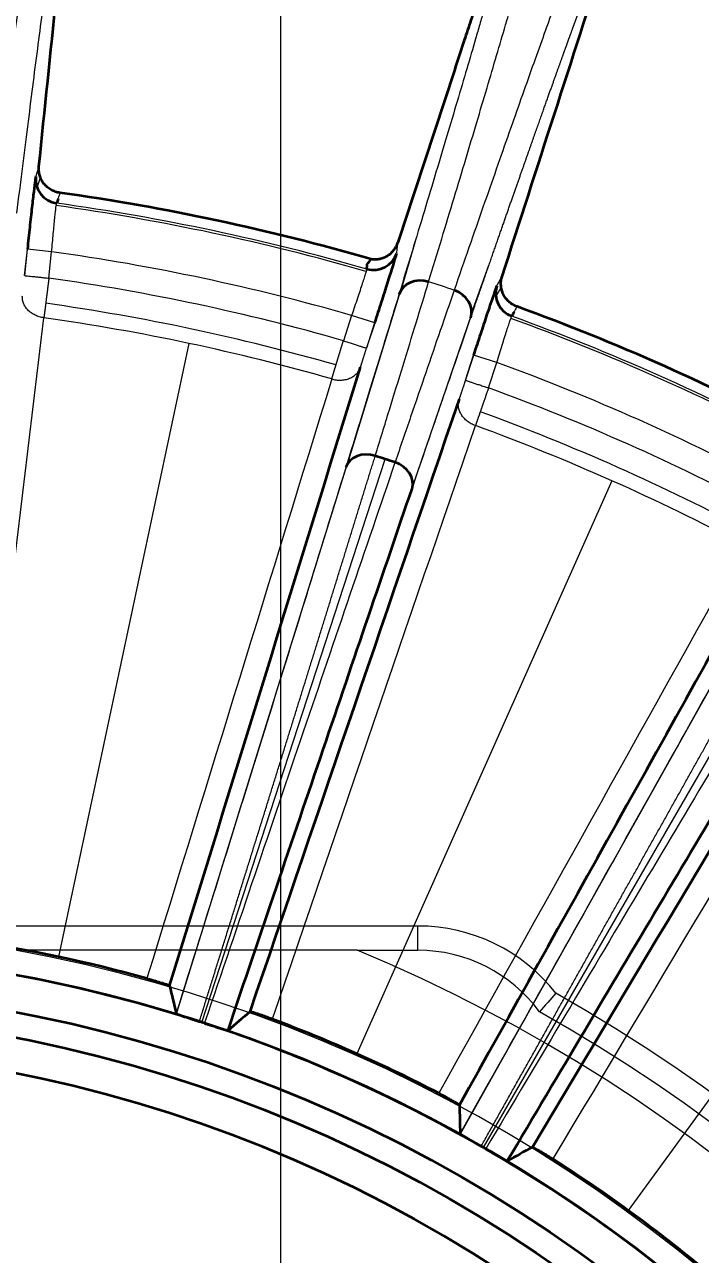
# Model space of a CAD drawing. Header units: millimetres. Extents: x 261 to 3841, y 268 to 4746.
# Drawn here: x 420.33 to 434.24, y 500.27 to 525.6 of the extents above; entities that cross this region are included whole.
import ezdxf
from ezdxf.lldxf.tags import DXFTag

# ---------------------------------------------------------------- set-up
doc = ezdxf.new("R2010")
doc.units = ezdxf.units.MM
doc.layers.add('20', color=7, linetype='Continuous', true_color=0xffffff)
doc.layers.add('21', color=7, linetype='Continuous', true_color=0xffffff)
doc.layers.add('dim', color=82, linetype='Continuous', lineweight=5)
doc.styles.add('TXT', font='txt.shx', dxfattribs={"bigfont": 'gbcbig.shx'})
tags = doc.linetypes.add('DASHED', pattern=[25.72, 12.86, -12.86]).pattern_tags.tags
tags[6:7] = [DXFTag(74, 4), DXFTag(75, 0), DXFTag(340, '0'), DXFTag(46, 0.0), DXFTag(50, 0.0), DXFTag(44, 0.0), DXFTag(45, 0.0)]
tags[4:5] = [DXFTag(74, 4), DXFTag(75, 0), DXFTag(340, '0'), DXFTag(46, 0.0), DXFTag(50, 0.0), DXFTag(44, 0.0), DXFTag(45, 0.0)]
doc.dimstyles.new('2-2', dxfattribs={"dimscale": 2, "dimtxt": 2.5, "dimasz": 2, "dimexe": 0.5, "dimexo": 0.5, "dimgap": 0.66, "dimtad": 0, "dimzin": 9, "dimdsep": 46, "dimtxsty": 'TXT', "dimblk": 'CLOSEDBLANK', "dimcen": 0.1, "dimclrd": 256, "dimclre": 256, "dimclrt": 7, "dimazin": 2, "dimtfac": 1, "dimtofl": 0, "dimtmove": 0, "dimatfit": 0, "dimldrblk": 'CLOSEDBLANK', "dimfxl": 0, "dimlwd": 0, "dimlwe": 0, "dimarcsym": 0})

# ---------------------------------------------------------------- blocks, each defined once
blk = doc.blocks.new('*D27')
at = {"layer": 'DEFPOINTS', "color": 0, "lineweight": 18, "transparency": 16777216}
for p in [(484.774, 576.191), (570.876, 576.191), (414.609, 446.191)]:
    blk.add_point(p, dxfattribs=at)
at = {"layer": 'dim', "lineweight": 0, "transparency": 16777216}
blk.add_line((485.774, 576.191), (570.876, 576.191), dxfattribs=at)
at = {"layer": 'dim', "color": 7, "lineweight": 18, "transparency": 16777216, "insert": (577.292, 576.191), "char_height": 5, "attachment_point": 5, "style": 'TXT'}
blk.add_mtext('130', dxfattribs=at)
blk = doc.blocks.new('_ClosedBlank')
at = {"color": 0, "linetype": 'ByBlock', "lineweight": -2}
for p, q in [((-1, 0.1667), (0, 0)), ((-1, 0.1667), (-1, -0.1667)), ((0, 0), (-1, -0.1667))]:
    blk.add_line(p, q, dxfattribs=at)
blk = doc.blocks.new('*D28')
at = {"layer": 'DEFPOINTS', "color": 0, "lineweight": 18, "transparency": 16777216}
for p in [(551.216, 621.191), (570.876, 621.191), (414.609, 446.191)]:
    blk.add_point(p, dxfattribs=at)
at = {"layer": 'dim', "lineweight": 0, "transparency": 16777216}
blk.add_line((552.215, 621.191), (570.876, 621.191), dxfattribs=at)
at = {"layer": 'dim', "color": 7, "lineweight": 18, "transparency": 16777216, "insert": (577.708, 621.191), "char_height": 5, "attachment_point": 5, "style": 'TXT'}
blk.add_mtext('175', dxfattribs=at)
blk = doc.blocks.new('*D33')
at = {"layer": 'DEFPOINTS', "color": 0, "lineweight": 18, "transparency": 16777216}
for p in [(564.609, 628.483), (564.609, 608.262), (414.609, 446.191)]:
    blk.add_point(p, dxfattribs=at)
at = {"layer": 'dim', "lineweight": 0, "transparency": 16777216}
blk.add_line((564.609, 609.262), (564.609, 628.483), dxfattribs=at)
at = {"layer": 'dim', "color": 7, "lineweight": 18, "transparency": 16777216, "insert": (564.609, 634.9), "char_height": 5, "attachment_point": 5, "rotation": 90, "style": 'TXT'}
blk.add_mtext('150', dxfattribs=at)
blk = doc.blocks.new('*D36')
at = {"layer": 'DEFPOINTS', "color": 0, "lineweight": 18, "transparency": 16777216}
for p in [(425.609, 628.483), (425.609, 495.191), (414.609, 446.191)]:
    blk.add_point(p, dxfattribs=at)
at = {"layer": 'dim', "lineweight": 0, "transparency": 16777216}
blk.add_line((425.609, 496.19), (425.609, 628.483), dxfattribs=at)
at = {"layer": 'dim', "color": 7, "lineweight": 18, "transparency": 16777216, "insert": (425.609, 631.983), "char_height": 5, "attachment_point": 5, "rotation": 90, "style": 'TXT'}
blk.add_mtext('11', dxfattribs=at)
blk = doc.blocks.new('*D37')
at = {"layer": 'DEFPOINTS', "color": 0, "lineweight": 18, "transparency": 16777216}
for p in [(435.109, 628.483), (435.109, 483.191), (414.609, 446.191)]:
    blk.add_point(p, dxfattribs=at)
at = {"layer": 'dim', "lineweight": 0, "transparency": 16777216}
blk.add_line((435.109, 484.19), (435.109, 628.483), dxfattribs=at)
at = {"layer": 'dim', "color": 7, "lineweight": 18, "transparency": 16777216, "insert": (435.109, 636.566), "char_height": 5, "attachment_point": 5, "rotation": 90, "style": 'TXT'}
blk.add_mtext('20.5', dxfattribs=at)
blk = doc.blocks.new('*D38')
at = {"layer": 'DEFPOINTS', "color": 0, "lineweight": 18, "transparency": 16777216}
for p in [(514.609, 628.483), (514.609, 533.529), (414.609, 446.191)]:
    blk.add_point(p, dxfattribs=at)
at = {"layer": 'dim', "lineweight": 0, "transparency": 16777216}
blk.add_line((514.609, 534.528), (514.609, 628.483), dxfattribs=at)
at = {"layer": 'dim', "color": 7, "lineweight": 18, "transparency": 16777216, "insert": (514.609, 634.483), "char_height": 5, "attachment_point": 5, "rotation": 90, "style": 'TXT'}
blk.add_mtext('100', dxfattribs=at)

msp = doc.modelspace()

# ---------------------------------------------------------------- linework, layer by layer
at = {"layer": '20', "color": 7, "linetype": 'Continuous', "lineweight": 13}
for p, q in [((420.627, 522.676), (420.564, 522.475)), ((420.592, 522.241), (420.658, 522.453)), ((427.994, 520.895), (428.018, 521.105)), ((428.372, 521.134), (428.078, 520.122)), ((420.333, 520.434), (420.39, 520.969)), ((420.338, 520.429), (420.395, 520.973)), ((420.89, 520.921), (420.39, 520.974)), ((420.833, 520.377), (420.89, 520.921)), ((429.534, 519.649), (429.891, 520.641)), ((430.16, 520.409), (430.057, 520.225)), ((426.977, 516.546), (428.071, 520.11)), ((430.035, 519.991), (430.145, 520.185)), ((427.064, 519.609), (426.895, 519.088)), ((427.542, 519.454), (427.064, 519.609)), ((429.532, 519.635), (428.322, 516.109)), ((427.537, 519.455), (427.368, 518.934)), ((427.54, 519.449), (427.374, 518.938)), ((423.715, 519.033), (421.029, 506.397)), ((429.41, 518.271), (429.58, 518.792)), ((430.053, 518.638), (429.575, 518.793)), ((429.407, 518.277), (429.573, 518.788)), ((429.883, 518.117), (430.053, 518.638)), ((423.46, 505.224), (426.975, 516.541)), ((423.984, 505.047), (427.755, 516.65)), ((432.423, 516.203), (427.169, 504.402)), ((429.303, 502.749), (435.094, 513.089)), ((429.779, 502.467), (435.879, 513.032)), ((440.353, 511.625), (432.76, 501.174))]:
    msp.add_line(p, q, dxfattribs=at)
at = {"layer": '20', "color": 7, "linetype": 'DASHED', "lineweight": 13}
for p, q in [((428.431, 507.032), (400.786, 507.032)), ((428.431, 506.532), (428.431, 507.027)), ((427.177, 506.532), (428.431, 506.532))]:
    msp.add_line(p, q, dxfattribs=at)
for radius in [60.992, 60.991]:
    msp.add_circle((414.609, 476.191), radius, dxfattribs=at)
at = {"layer": '20', "color": 7, "linetype": 'Continuous', "lineweight": 13}
for radius in [60.489, 59.774, 59.271]:
    msp.add_circle((414.609, 476.191), radius, dxfattribs=at)
at = {"layer": '20', "color": 7, "linetype": 'Continuous', "lineweight": 35}
msp.add_circle((414.609, 476.191), 59.271, dxfattribs=at)
for radius, start, end in [(46.395, 73.9073, 82.0075), (46.395, 61.9073, 70.0075), (42.541, 71.7107, 72.2895), (30.881, 74.5203, 81.4797), (30.341, 72.1066, 83.8968), (30.881, 62.5203, 69.4797), (30.341, 71.8968, 72.1066), (30.341, 60.1066, 71.8968), (30.341, 59.8968, 60.1066), (30.341, 48.1066, 59.8968), (30.881, 50.5203, 57.4797)]:
    msp.add_arc((414.609, 476.191), radius, start, end, dxfattribs=at)
at = {"layer": '20', "color": 7, "linetype": 'Continuous', "lineweight": 13}
for radius, start, end in [(46.123, 73.9455, 82.0545), (46.173, 73.9475, 82.0525), (45.17, 73.9934, 82.0066), (44.622, 74.0179, 81.9821), (46.291, 71.6576, 72.3424), (44.1, 74.0286, 81.9714), (43.799, 74.0338, 81.9662), (46.173, 61.9475, 70.0525), (46.123, 61.9455, 70.0545), (45.17, 61.9934, 70.0066), (44.622, 62.0179, 69.9821), (44.1, 62.0286, 69.9714), (43.799, 62.0338, 69.9662)]:
    msp.add_arc((414.609, 476.191), radius, start, end, dxfattribs=at)
at = {"layer": '20', "color": 7, "linetype": 'DASHED', "lineweight": 13}
for centre, radius, start, end in [((428.431, 503.432), 3.6, 37.9765, 90), ((414.609, 476.191), 30.841, 100.331, 79.669), ((428.431, 503.432), 3.1, 36.1945, 90), ((414.609, 476.191), 33.841, 119.4912, 60.5088), ((414.609, 476.191), 33.341, 119.3139, 60.6861)]:
    msp.add_arc(centre, radius, start, end, dxfattribs=at)
at = {"layer": '20', "color": 7, "linetype": 'Continuous', "lineweight": 35}
for centre, major_axis, ratio, start_param, end_param in [((421.062, 522.417), (0.48, -0.15), 0.998592, 3.340335, 4.876604), ((427.515, 521.046), (-0.499, 0.058), 0.998592, 1.406579, 2.94291), ((428.517, 519.884), (0.481, -0.146), 0.869513, 1.56011, 3.120388), ((429.039, 519.715), (-0.475, 0.164), 0.869513, 3.162797, 4.723083), ((430.532, 520.065), (0.438, -0.246), 0.998592, 3.340329, 4.876604), ((427.425, 516.325), (0.48, -0.148), 0.816944, 1.562804, 3.12365), ((427.83, 516.193), (-0.476, 0.162), 0.816944, 3.159758, 4.720564)]:
    msp.add_ellipse(centre, major_axis=major_axis, ratio=ratio, start_param=start_param, end_param=end_param, dxfattribs=at)
at = {"layer": '20', "color": 7, "linetype": 'Continuous', "lineweight": 13}
for points, knots in [([(421.032, 531.748), (421.019, 531.683), (421.005, 531.611), (420.974, 531.448), (420.958, 531.358), (420.932, 531.203), (420.922, 531.148), (420.904, 531.032), (420.894, 530.971), (420.873, 530.84), (420.863, 530.772), (420.841, 530.626), (420.83, 530.55), (420.806, 530.39), (420.794, 530.307), (420.77, 530.135), (420.757, 530.046), (420.719, 529.773), (420.692, 529.585), (420.653, 529.302), (420.64, 529.208), (420.62, 529.068), (420.614, 529.021), (420.601, 528.928), (420.594, 528.882), (420.575, 528.744), (420.562, 528.652), (420.543, 528.513), (420.536, 528.466), (420.523, 528.372), (420.517, 528.324), (420.483, 528.084), (420.456, 527.884), (420.399, 527.468), (420.37, 527.253), (420.311, 526.806), (420.28, 526.575), (420.217, 526.098), (420.185, 525.852), (420.12, 525.346), (420.086, 525.086), (420.018, 524.55), (419.982, 524.274), (419.875, 523.425), (419.8, 522.827), (419.722, 522.198)], [0, 0, 0, 0, 0.0625, 0.0625, 0.125, 0.125, 0.15625, 0.15625, 0.1875, 0.1875, 0.21875, 0.21875, 0.25, 0.25, 0.28125, 0.28125, 0.3125, 0.3125, 0.375, 0.375, 0.40625, 0.40625, 0.421875, 0.421875, 0.4375, 0.4375, 0.46875, 0.46875, 0.484375, 0.484375, 0.5, 0.5, 0.5625, 0.5625, 0.625, 0.625, 0.6875, 0.6875, 0.75, 0.75, 0.8125, 0.8125, 0.875, 0.875, 1, 1, 1, 1]), ([(420.174, 521.717), (420.252, 522.341), (420.326, 522.934), (420.433, 523.779), (420.468, 524.054), (420.536, 524.587), (420.569, 524.846), (420.635, 525.35), (420.667, 525.595), (420.729, 526.07), (420.759, 526.3), (420.848, 526.967), (420.905, 527.381), (420.971, 527.858), (420.984, 527.952), (421.01, 528.138), (421.023, 528.23), (421.042, 528.368), (421.049, 528.415), (421.062, 528.508), (421.068, 528.555), (421.088, 528.696), (421.101, 528.791), (421.14, 529.075), (421.167, 529.263), (421.205, 529.534), (421.217, 529.622), (421.242, 529.792), (421.254, 529.874), (421.277, 530.031), (421.288, 530.106), (421.309, 530.249), (421.32, 530.317), (421.35, 530.509), (421.368, 530.622), (421.403, 530.824), (421.419, 530.913), (421.449, 531.073), (421.463, 531.144), (421.476, 531.208)], [0, 0, 0, 0, 0.124699, 0.124699, 0.187221, 0.187221, 0.249742, 0.249742, 0.312264, 0.312264, 0.374785, 0.374785, 0.499828, 0.499828, 0.531089, 0.531089, 0.56235, 0.56235, 0.57798, 0.57798, 0.59361, 0.59361, 0.624871, 0.624871, 0.687393, 0.687393, 0.718653, 0.718653, 0.749914, 0.749914, 0.781175, 0.781175, 0.812436, 0.812436, 0.874957, 0.874957, 0.937479, 0.937479, 1, 1, 1, 1]), ([(428.65, 520.301), (428.835, 520.907), (429.009, 521.483), (429.257, 522.303), (429.337, 522.569), (429.492, 523.086), (429.567, 523.338), (429.713, 523.827), (429.784, 524.064), (429.921, 524.526), (429.987, 524.749), (430.114, 525.182), (430.175, 525.39), (430.263, 525.692), (430.292, 525.791), (430.348, 525.985), (430.376, 526.08), (430.416, 526.22), (430.43, 526.266), (430.456, 526.358), (430.469, 526.403), (430.508, 526.538), (430.533, 526.627), (430.585, 526.806), (430.611, 526.896), (430.663, 527.077), (430.689, 527.169), (430.742, 527.352), (430.768, 527.443), (430.82, 527.624), (430.846, 527.714), (430.897, 527.89), (430.921, 527.977), (430.969, 528.144), (430.992, 528.225), (431.035, 528.381), (431.056, 528.455), (431.095, 528.597), (431.114, 528.664), (431.148, 528.791), (431.164, 528.851), (431.194, 528.965), (431.208, 529.019), (431.247, 529.171), (431.269, 529.26), (431.307, 529.421), (431.323, 529.492), (431.337, 529.557)], [0, 0, 0, 0, 0.125, 0.125, 0.1875, 0.1875, 0.25, 0.25, 0.3125, 0.3125, 0.375, 0.375, 0.4375, 0.4375, 0.46875, 0.46875, 0.5, 0.5, 0.515625, 0.515625, 0.53125, 0.53125, 0.5625, 0.5625, 0.59375, 0.59375, 0.625, 0.625, 0.65625, 0.65625, 0.6875, 0.6875, 0.71875, 0.71875, 0.75, 0.75, 0.78125, 0.78125, 0.8125, 0.8125, 0.84375, 0.84375, 0.875, 0.875, 0.9375, 0.9375, 1, 1, 1, 1]), ([(430.712, 529.246), (430.699, 529.182), (430.683, 529.111), (430.645, 528.953), (430.623, 528.865), (430.573, 528.666), (430.544, 528.555), (430.493, 528.367), (430.475, 528.301), (430.437, 528.162), (430.416, 528.089), (430.373, 527.936), (430.351, 527.856), (430.304, 527.691), (430.279, 527.605), (430.229, 527.43), (430.203, 527.341), (430.151, 527.16), (430.125, 527.068), (430.072, 526.885), (430.046, 526.793), (429.993, 526.61), (429.967, 526.52), (429.915, 526.34), (429.89, 526.251), (429.838, 526.07), (429.812, 525.98), (429.758, 525.794), (429.731, 525.7), (429.675, 525.507), (429.646, 525.408), (429.558, 525.108), (429.498, 524.9), (429.371, 524.47), (429.305, 524.247), (429.169, 523.788), (429.099, 523.551), (428.953, 523.064), (428.878, 522.814), (428.724, 522.299), (428.644, 522.034), (428.398, 521.219), (428.224, 520.646), (428.041, 520.045)], [0, 0, 0, 0, 0.062521, 0.062521, 0.125043, 0.125043, 0.187564, 0.187564, 0.218825, 0.218825, 0.250086, 0.250086, 0.281347, 0.281347, 0.312607, 0.312607, 0.343868, 0.343868, 0.375129, 0.375129, 0.40639, 0.40639, 0.43765, 0.43765, 0.468911, 0.468911, 0.500172, 0.500172, 0.531433, 0.531433, 0.562693, 0.562693, 0.625215, 0.625215, 0.687736, 0.687736, 0.750258, 0.750258, 0.812779, 0.812779, 0.875301, 0.875301, 1, 1, 1, 1]), ([(432.442, 529.198), (432.416, 529.138), (432.387, 529.07), (432.323, 528.917), (432.288, 528.832), (432.231, 528.686), (432.21, 528.635), (432.168, 528.525), (432.145, 528.467), (432.098, 528.344), (432.074, 528.279), (432.022, 528.141), (431.995, 528.069), (431.939, 527.917), (431.91, 527.838), (431.85, 527.675), (431.819, 527.591), (431.757, 527.418), (431.725, 527.331), (431.66, 527.153), (431.628, 527.064), (431.563, 526.885), (431.531, 526.795), (431.482, 526.662), (431.466, 526.618), (431.434, 526.53), (431.419, 526.486), (431.371, 526.355), (431.339, 526.268), (431.275, 526.092), (431.243, 526.002), (431.177, 525.82), (431.143, 525.727), (431.075, 525.537), (431.04, 525.44), (430.934, 525.144), (430.86, 524.939), (430.709, 524.514), (430.631, 524.295), (430.471, 523.841), (430.388, 523.607), (430.219, 523.126), (430.132, 522.878), (429.954, 522.369), (429.862, 522.106), (429.58, 521.298), (429.383, 520.729), (429.176, 520.13)], [0, 0, 0, 0, 0.0625, 0.0625, 0.125, 0.125, 0.15625, 0.15625, 0.1875, 0.1875, 0.21875, 0.21875, 0.25, 0.25, 0.28125, 0.28125, 0.3125, 0.3125, 0.34375, 0.34375, 0.375, 0.375, 0.40625, 0.40625, 0.421875, 0.421875, 0.4375, 0.4375, 0.46875, 0.46875, 0.5, 0.5, 0.53125, 0.53125, 0.5625, 0.5625, 0.625, 0.625, 0.6875, 0.6875, 0.75, 0.75, 0.8125, 0.8125, 0.875, 0.875, 1, 1, 1, 1]), ([(429.518, 519.565), (429.531, 519.603), (429.558, 519.681), (429.598, 519.797), (429.638, 519.912), (429.678, 520.026), (429.717, 520.139), (429.755, 520.249), (429.793, 520.358), (429.83, 520.465), (429.867, 520.571), (429.903, 520.675), (429.938, 520.777), (429.973, 520.878), (430.008, 520.977), (430.042, 521.075), (430.075, 521.171), (430.108, 521.265), (430.14, 521.358), (430.172, 521.449), (430.204, 521.539), (430.234, 521.628), (430.265, 521.715), (430.295, 521.801), (430.324, 521.885), (430.353, 521.968), (430.382, 522.049), (430.41, 522.13), (430.437, 522.208), (430.465, 522.286), (430.491, 522.362), (430.518, 522.437), (430.544, 522.511), (430.569, 522.583), (430.594, 522.654), (430.619, 522.724), (430.643, 522.793), (430.667, 522.861), (430.69, 522.927), (430.713, 522.993), (430.736, 523.057), (430.758, 523.12), (430.78, 523.182), (430.801, 523.242), (430.822, 523.302), (430.843, 523.361), (430.863, 523.418), (430.883, 523.475), (430.903, 523.53), (430.922, 523.584), (430.941, 523.638), (430.96, 523.69), (430.978, 523.741), (430.996, 523.791), (431.013, 523.841), (431.03, 523.889), (431.047, 523.936), (431.063, 523.983), (431.08, 524.028), (431.095, 524.073), (431.111, 524.116), (431.126, 524.159), (431.141, 524.2), (431.155, 524.241), (431.17, 524.281), (431.184, 524.32), (431.197, 524.358), (431.211, 524.396), (431.224, 524.432), (431.236, 524.468), (431.249, 524.502), (431.261, 524.536), (431.273, 524.569), (431.284, 524.602), (431.295, 524.633), (431.306, 524.664), (431.317, 524.694), (431.328, 524.723), (431.338, 524.751), (431.348, 524.779), (431.357, 524.806), (431.367, 524.832), (431.376, 524.857), (431.385, 524.881), (431.393, 524.905), (431.401, 524.928), (431.41, 524.951), (431.417, 524.973), (431.425, 524.994), (431.432, 525.014), (431.439, 525.033), (431.446, 525.052), (431.453, 525.07), (431.459, 525.088), (431.465, 525.105), (431.471, 525.121), (431.476, 525.136), (431.482, 525.151), (431.487, 525.165), (431.492, 525.179), (431.496, 525.192), (431.501, 525.204), (431.505, 525.216), (431.509, 525.227), (431.513, 525.237), (431.516, 525.246), (431.519, 525.255), (431.522, 525.264), (431.525, 525.272), (431.528, 525.279), (431.53, 525.285), (431.532, 525.291), (431.534, 525.296), (431.536, 525.301), (431.537, 525.305), (431.539, 525.308), (431.54, 525.311), (431.54, 525.313), (431.541, 525.315), (431.541, 525.316), (431.543, 525.322), (431.548, 525.333), (431.554, 525.35), (431.56, 525.367), (431.566, 525.385), (431.572, 525.402), (431.578, 525.419), (431.585, 525.436), (431.591, 525.452), (431.597, 525.469), (431.603, 525.486), (431.609, 525.503), (431.615, 525.52), (431.621, 525.537), (431.628, 525.554), (431.634, 525.571), (431.64, 525.588), (431.646, 525.604), (431.659, 525.641), (431.679, 525.697), (431.707, 525.772), (431.734, 525.847), (431.782, 525.978), (431.85, 526.166), (431.939, 526.413), (432.028, 526.658), (432.115, 526.898), (432.18, 527.076), (432.225, 527.199), (432.253, 527.275), (432.284, 527.358), (432.317, 527.447), (432.352, 527.541), (432.402, 527.674), (432.468, 527.848), (432.532, 528.013), (432.582, 528.14), (432.616, 528.224), (432.643, 528.291), (432.661, 528.335), (432.673, 528.364), (432.681, 528.382), (432.689, 528.4), (432.696, 528.418), (432.703, 528.435), (432.711, 528.453), (432.718, 528.469), (432.725, 528.486), (432.732, 528.502), (432.739, 528.518), (432.746, 528.533), (432.752, 528.549), (432.759, 528.564), (432.763, 528.574), (432.765, 528.579)], [0, 0, 0, 0, 0.008025, 0.016324, 0.024552, 0.03271, 0.040797, 0.048814, 0.05676, 0.064635, 0.07244, 0.080174, 0.087837, 0.09543, 0.102952, 0.110404, 0.117785, 0.125096, 0.132335, 0.139505, 0.146603, 0.153631, 0.160589, 0.167475, 0.174292, 0.181038, 0.187713, 0.194318, 0.200852, 0.207315, 0.213709, 0.220031, 0.226284, 0.232465, 0.238576, 0.244617, 0.250587, 0.256486, 0.262314, 0.268072, 0.273759, 0.279376, 0.284921, 0.290396, 0.295801, 0.301134, 0.306397, 0.31159, 0.316711, 0.321762, 0.326743, 0.331652, 0.336492, 0.34126, 0.345958, 0.350585, 0.355141, 0.359627, 0.364042, 0.368386, 0.37266, 0.376863, 0.380996, 0.385058, 0.389049, 0.39297, 0.396819, 0.400599, 0.404307, 0.407945, 0.411513, 0.415009, 0.418436, 0.421791, 0.425076, 0.42829, 0.431434, 0.434506, 0.437509, 0.44044, 0.443301, 0.446092, 0.448811, 0.45146, 0.454039, 0.456547, 0.458984, 0.46135, 0.463646, 0.465871, 0.468026, 0.47011, 0.472123, 0.474066, 0.475938, 0.477739, 0.47947, 0.48113, 0.48272, 0.484239, 0.485687, 0.487065, 0.488372, 0.489608, 0.490774, 0.491869, 0.492893, 0.493847, 0.49473, 0.495542, 0.496284, 0.496955, 0.497556, 0.498086, 0.498545, 0.498934, 0.499252, 0.499499, 0.499676, 0.499782, 0.499817, 0.501802, 0.503786, 0.505771, 0.507756, 0.509741, 0.511727, 0.513712, 0.515698, 0.517685, 0.519671, 0.521658, 0.523646, 0.525633, 0.527621, 0.529609, 0.531598, 0.533587, 0.535576, 0.544517, 0.553465, 0.562419, 0.571378, 0.600046, 0.628698, 0.657324, 0.685921, 0.714489, 0.723348, 0.733419, 0.744703, 0.757199, 0.770907, 0.785829, 0.81821, 0.857155, 0.879454, 0.898787, 0.91515, 0.928541, 0.933643, 0.938745, 0.943848, 0.948951, 0.954054, 0.959158, 0.964262, 0.969367, 0.974471, 0.979576, 0.984682, 0.989788, 0.994894, 1, 1, 1, 1]), ([(420.89, 520.921), (420.895, 520.985), (420.901, 521.048), (420.912, 521.172), (420.918, 521.234), (420.929, 521.351), (420.934, 521.408), (420.945, 521.514), (420.95, 521.564), (420.959, 521.656), (420.964, 521.698), (420.972, 521.772), (420.976, 521.804), (420.982, 521.857), (420.985, 521.878), (420.989, 521.903), (420.99, 521.911), (420.991, 521.916)], [0, 0, 0, 0, 0.13012, 0.13012, 0.260239, 0.260239, 0.390359, 0.390359, 0.520479, 0.520479, 0.650598, 0.650598, 0.780718, 0.780718, 0.910837, 0.910837, 1, 1, 1, 1]), ([(420.338, 520.429), (420.339, 520.428), (420.341, 520.428), (420.35, 520.427), (420.36, 520.426), (420.385, 520.424), (420.401, 520.422), (420.437, 520.418), (420.458, 520.416), (420.504, 520.411), (420.529, 520.408), (420.584, 520.403), (420.612, 520.4), (420.673, 520.393), (420.704, 520.39), (420.768, 520.383), (420.8, 520.38), (420.833, 520.377)], [0, 0, 0, 0, 0.04474, 0.04474, 0.181206, 0.181206, 0.317671, 0.317671, 0.454137, 0.454137, 0.590603, 0.590603, 0.727069, 0.727069, 0.863534, 0.863534, 1, 1, 1, 1]), ([(420.833, 520.377), (420.832, 520.369), (420.83, 520.355), (420.827, 520.333), (420.825, 520.312), (420.822, 520.29), (420.819, 520.269), (420.817, 520.248), (420.814, 520.227), (420.811, 520.206), (420.809, 520.186), (420.806, 520.165), (420.804, 520.145), (420.801, 520.125), (420.799, 520.106), (420.797, 520.086), (420.794, 520.067), (420.792, 520.048), (420.789, 520.03), (420.787, 520.011), (420.785, 519.993), (420.783, 519.975), (420.78, 519.957), (420.778, 519.94), (420.776, 519.923), (420.774, 519.906), (420.772, 519.89), (420.77, 519.873), (420.768, 519.857), (420.766, 519.842), (420.764, 519.826), (420.762, 519.811), (420.76, 519.796), (420.758, 519.782), (420.756, 519.767), (420.755, 519.753), (420.753, 519.74), (420.751, 519.726), (420.749, 519.713), (420.748, 519.7), (420.746, 519.688), (420.745, 519.676), (420.743, 519.664), (420.742, 519.652), (420.74, 519.641), (420.739, 519.63), (420.737, 519.619), (420.736, 519.608), (420.735, 519.598), (420.733, 519.588), (420.732, 519.579), (420.731, 519.569), (420.73, 519.563), (420.73, 519.56)], [0, 0, 0, 0, 0.02282, 0.045511, 0.068073, 0.090507, 0.112813, 0.13499, 0.157039, 0.178959, 0.20075, 0.222414, 0.243948, 0.265355, 0.286632, 0.307782, 0.328803, 0.349695, 0.370459, 0.391094, 0.411601, 0.43198, 0.45223, 0.472351, 0.492345, 0.512209, 0.531945, 0.551553, 0.571032, 0.590383, 0.609606, 0.6287, 0.647665, 0.666502, 0.68521, 0.703791, 0.722242, 0.740565, 0.75876, 0.776826, 0.794764, 0.812574, 0.830255, 0.847807, 0.865231, 0.882527, 0.899694, 0.916733, 0.933643, 0.950425, 0.967078, 0.983603, 1, 1, 1, 1]), ([(427.376, 520.559), (427.375, 520.554), (427.373, 520.546), (427.366, 520.522), (427.36, 520.501), (427.344, 520.45), (427.335, 520.42), (427.312, 520.349), (427.299, 520.309), (427.271, 520.222), (427.255, 520.174), (427.221, 520.072), (427.203, 520.018), (427.165, 519.906), (427.146, 519.848), (427.105, 519.729), (427.085, 519.669), (427.064, 519.609)], [0, 0, 0, 0, 0.089044, 0.089044, 0.219181, 0.219181, 0.349317, 0.349317, 0.479454, 0.479454, 0.60959, 0.60959, 0.739727, 0.739727, 0.869863, 0.869863, 1, 1, 1, 1]), ([(427.552, 516.721), (427.6, 516.879), (427.649, 517.036), (427.746, 517.352), (427.795, 517.509), (427.938, 517.976), (428.032, 518.281), (428.307, 519.178), (428.483, 519.751), (428.65, 520.301)], [0, 0, 0, 0, 0.123905, 0.123905, 0.249061, 0.249061, 0.499374, 0.499374, 1, 1, 1, 1]), ([(429.176, 520.13), (428.989, 519.587), (428.793, 519.02), (428.489, 518.132), (428.385, 517.83), (428.227, 517.368), (428.174, 517.213), (428.067, 516.901), (428.014, 516.744), (427.96, 516.588)], [0, 0, 0, 0, 0.500626, 0.500626, 0.750939, 0.750939, 0.876095, 0.876095, 1, 1, 1, 1]), ([(420.73, 519.56), (420.698, 519.564), (420.666, 519.571), (420.605, 519.59), (420.576, 519.601), (420.519, 519.629), (420.493, 519.644), (420.443, 519.68), (420.42, 519.7), (420.38, 519.742), (420.362, 519.765), (420.331, 519.812), (420.319, 519.837), (420.299, 519.888), (420.293, 519.915), (420.286, 519.966), (420.285, 519.99), (420.287, 520.015)], [0, 0, 0, 0, 0.125998, 0.125998, 0.251996, 0.251996, 0.377995, 0.377995, 0.503993, 0.503993, 0.629991, 0.629991, 0.755989, 0.755989, 0.881987, 0.881987, 1, 1, 1, 1]), ([(428.038, 520.035), (427.872, 519.491), (427.526, 518.356), (427.145, 517.12), (426.949, 516.485)], [0, 0, 0, 0, 0.49989, 1, 1, 1, 1]), ([(428.309, 516.043), (428.524, 516.672), (428.943, 517.896), (429.329, 519.018), (429.515, 519.555)], [0, 0, 0, 0, 0.50011, 1, 1, 1, 1]), ([(430.053, 518.638), (430.071, 518.699), (430.09, 518.759), (430.127, 518.879), (430.145, 518.937), (430.18, 519.05), (430.197, 519.104), (430.23, 519.206), (430.245, 519.254), (430.274, 519.342), (430.287, 519.382), (430.31, 519.453), (430.32, 519.483), (430.337, 519.534), (430.345, 519.554), (430.354, 519.578), (430.357, 519.585), (430.359, 519.589)], [0, 0, 0, 0, 0.13012, 0.13012, 0.260239, 0.260239, 0.390359, 0.390359, 0.520479, 0.520479, 0.650598, 0.650598, 0.780718, 0.780718, 0.910837, 0.910837, 1, 1, 1, 1]), ([(426.657, 518.3), (426.657, 518.302), (426.658, 518.306), (426.66, 518.312), (426.662, 518.319), (426.664, 518.325), (426.666, 518.331), (426.668, 518.338), (426.67, 518.345), (426.672, 518.351), (426.674, 518.358), (426.676, 518.365), (426.678, 518.373), (426.68, 518.38), (426.683, 518.387), (426.685, 518.395), (426.687, 518.403), (426.689, 518.411), (426.692, 518.419), (426.694, 518.427), (426.697, 518.435), (426.699, 518.443), (426.702, 518.452), (426.704, 518.46), (426.707, 518.469), (426.71, 518.478), (426.712, 518.487), (426.715, 518.496), (426.718, 518.505), (426.721, 518.515), (426.724, 518.524), (426.727, 518.534), (426.73, 518.544), (426.733, 518.554), (426.736, 518.564), (426.739, 518.574), (426.742, 518.584), (426.745, 518.595), (426.748, 518.605), (426.751, 518.616), (426.755, 518.627), (426.758, 518.638), (426.761, 518.649), (426.765, 518.66), (426.768, 518.671), (426.771, 518.683), (426.775, 518.694), (426.778, 518.706), (426.782, 518.717), (426.786, 518.729), (426.789, 518.741), (426.793, 518.754), (426.797, 518.766), (426.8, 518.778), (426.804, 518.791), (426.808, 518.803), (426.812, 518.816), (426.816, 518.829), (426.82, 518.841), (426.824, 518.854), (426.828, 518.867), (426.832, 518.881), (426.836, 518.894), (426.84, 518.907), (426.844, 518.921), (426.848, 518.934), (426.852, 518.948), (426.856, 518.962), (426.86, 518.975), (426.865, 518.989), (426.869, 519.003), (426.873, 519.017), (426.877, 519.031), (426.882, 519.045), (426.886, 519.059), (426.89, 519.074), (426.893, 519.083), (426.895, 519.088)], [0, 0, 0, 0, 0.011136, 0.022331, 0.033585, 0.044899, 0.056273, 0.067705, 0.079197, 0.090749, 0.10236, 0.11403, 0.12576, 0.137549, 0.149397, 0.161305, 0.173272, 0.185298, 0.197384, 0.20953, 0.221735, 0.233999, 0.246322, 0.258705, 0.271147, 0.283649, 0.29621, 0.308831, 0.321511, 0.33425, 0.347049, 0.359907, 0.372824, 0.385801, 0.398837, 0.411933, 0.425088, 0.438302, 0.451576, 0.46491, 0.478302, 0.491754, 0.505266, 0.518837, 0.532467, 0.546157, 0.559906, 0.573714, 0.587582, 0.601509, 0.615496, 0.629542, 0.643647, 0.657812, 0.672036, 0.68632, 0.700663, 0.715066, 0.729528, 0.744049, 0.75863, 0.77327, 0.787969, 0.802728, 0.817546, 0.832424, 0.847361, 0.862358, 0.877414, 0.892529, 0.907704, 0.922938, 0.938232, 0.953585, 0.968997, 0.984469, 1, 1, 1, 1]), ([(426.895, 519.088), (426.926, 519.078), (426.957, 519.068), (427.018, 519.048), (427.048, 519.038), (427.105, 519.02), (427.133, 519.011), (427.185, 518.994), (427.209, 518.986), (427.253, 518.972), (427.273, 518.965), (427.308, 518.954), (427.323, 518.949), (427.347, 518.941), (427.356, 518.938), (427.365, 518.935), (427.366, 518.935), (427.368, 518.934)], [0, 0, 0, 0, 0.136465, 0.136465, 0.272931, 0.272931, 0.409396, 0.409396, 0.545861, 0.545861, 0.682326, 0.682326, 0.818792, 0.818792, 0.955257, 0.955257, 1, 1, 1, 1]), ([(426.656, 518.3), (426.685, 518.292), (426.714, 518.286), (426.775, 518.277), (426.807, 518.275), (426.871, 518.277), (426.903, 518.28), (426.965, 518.293), (426.995, 518.302), (427.053, 518.325), (427.079, 518.339), (427.128, 518.372), (427.15, 518.391), (427.188, 518.431), (427.204, 518.452), (427.229, 518.494), (427.239, 518.515), (427.246, 518.536)], [0, 0, 0, 0, 0.126107, 0.126107, 0.252215, 0.252215, 0.378322, 0.378322, 0.50443, 0.50443, 0.630537, 0.630537, 0.756644, 0.756644, 0.882752, 0.882752, 1, 1, 1, 1]), ([(429.41, 518.271), (429.412, 518.27), (429.413, 518.27), (429.422, 518.267), (429.431, 518.264), (429.455, 518.256), (429.47, 518.251), (429.505, 518.24), (429.525, 518.233), (429.569, 518.219), (429.593, 518.211), (429.645, 518.194), (429.673, 518.185), (429.73, 518.167), (429.76, 518.157), (429.821, 518.137), (429.852, 518.127), (429.883, 518.117)], [0, 0, 0, 0, 0.04474, 0.04474, 0.181206, 0.181206, 0.317671, 0.317671, 0.454137, 0.454137, 0.590603, 0.590603, 0.727069, 0.727069, 0.863534, 0.863534, 1, 1, 1, 1]), ([(429.883, 518.117), (429.881, 518.11), (429.876, 518.096), (429.869, 518.076), (429.862, 518.055), (429.855, 518.035), (429.848, 518.014), (429.841, 517.994), (429.834, 517.974), (429.827, 517.955), (429.821, 517.935), (429.814, 517.916), (429.807, 517.897), (429.801, 517.878), (429.794, 517.859), (429.788, 517.841), (429.781, 517.822), (429.775, 517.804), (429.769, 517.787), (429.763, 517.769), (429.757, 517.752), (429.751, 517.735), (429.745, 517.718), (429.739, 517.701), (429.734, 517.685), (429.728, 517.669), (429.723, 517.653), (429.717, 517.638), (429.712, 517.622), (429.707, 517.607), (429.702, 517.593), (429.697, 517.578), (429.692, 517.564), (429.687, 517.55), (429.682, 517.537), (429.677, 517.524), (429.673, 517.511), (429.668, 517.498), (429.664, 517.485), (429.66, 517.473), (429.656, 517.461), (429.652, 517.45), (429.648, 517.438), (429.644, 517.427), (429.64, 517.416), (429.636, 517.406), (429.633, 517.396), (429.629, 517.386), (429.626, 517.376), (429.622, 517.366), (429.619, 517.357), (429.616, 517.348), (429.614, 517.343), (429.613, 517.34)], [0, 0, 0, 0, 0.02282, 0.045511, 0.068073, 0.090507, 0.112813, 0.13499, 0.157039, 0.178959, 0.20075, 0.222414, 0.243948, 0.265355, 0.286632, 0.307782, 0.328803, 0.349695, 0.370459, 0.391094, 0.411601, 0.43198, 0.45223, 0.472351, 0.492345, 0.512209, 0.531945, 0.551553, 0.571032, 0.590383, 0.609606, 0.6287, 0.647665, 0.666502, 0.68521, 0.703791, 0.722242, 0.740565, 0.75876, 0.776826, 0.794764, 0.812574, 0.830255, 0.847807, 0.865231, 0.882527, 0.899694, 0.916733, 0.933643, 0.950425, 0.967078, 0.983603, 1, 1, 1, 1]), ([(429.613, 517.34), (429.583, 517.351), (429.553, 517.364), (429.497, 517.394), (429.471, 517.412), (429.421, 517.45), (429.399, 517.472), (429.358, 517.517), (429.339, 517.541), (429.308, 517.59), (429.296, 517.616), (429.276, 517.669), (429.268, 517.696), (429.26, 517.75), (429.259, 517.777), (429.263, 517.829), (429.268, 517.853), (429.275, 517.877)], [0, 0, 0, 0, 0.125998, 0.125998, 0.251996, 0.251996, 0.377995, 0.377995, 0.503993, 0.503993, 0.629991, 0.629991, 0.755989, 0.755989, 0.881987, 0.881987, 1, 1, 1, 1]), ([(423.933, 505.069), (423.946, 505.111), (423.972, 505.197), (424.013, 505.325), (424.053, 505.455), (424.094, 505.585), (424.134, 505.715), (424.175, 505.845), (424.215, 505.974), (424.256, 506.103), (424.296, 506.232), (424.336, 506.361), (424.376, 506.49), (424.416, 506.618), (424.456, 506.746), (424.496, 506.874), (424.536, 507.002), (424.576, 507.13), (424.615, 507.257), (424.655, 507.384), (424.695, 507.512), (424.734, 507.638), (424.774, 507.765), (424.813, 507.891), (424.852, 508.018), (424.892, 508.144), (424.931, 508.27), (424.97, 508.395), (425.009, 508.521), (425.048, 508.646), (425.087, 508.771), (425.126, 508.896), (425.165, 509.021), (425.204, 509.145), (425.242, 509.27), (425.281, 509.394), (425.319, 509.518), (425.358, 509.642), (425.396, 509.765), (425.435, 509.889), (425.473, 510.012), (425.511, 510.135), (425.549, 510.258), (425.588, 510.38), (425.626, 510.503), (425.664, 510.625), (425.702, 510.747), (425.739, 510.869), (425.777, 510.99), (425.815, 511.112), (425.853, 511.233), (425.89, 511.354), (425.928, 511.475), (425.965, 511.596), (426.003, 511.716), (426.04, 511.837), (426.077, 511.957), (426.115, 512.077), (426.152, 512.197), (426.189, 512.316), (426.226, 512.436), (426.263, 512.555), (426.3, 512.674), (426.336, 512.793), (426.373, 512.911), (426.41, 513.03), (426.447, 513.148), (426.483, 513.266), (426.52, 513.384), (426.556, 513.501), (426.593, 513.619), (426.629, 513.736), (426.665, 513.853), (426.701, 513.97), (426.737, 514.087), (426.773, 514.203), (426.809, 514.32), (426.845, 514.436), (426.881, 514.551), (426.917, 514.667), (426.953, 514.783), (426.988, 514.898), (427.024, 515.013), (427.06, 515.128), (427.095, 515.243), (427.13, 515.357), (427.166, 515.472), (427.201, 515.586), (427.236, 515.7), (427.271, 515.813), (427.306, 515.927), (427.341, 516.04), (427.376, 516.153), (427.411, 516.266), (427.446, 516.379), (427.481, 516.491), (427.515, 516.602), (427.538, 516.675), (427.549, 516.711)], [0, 0, 0, 0, 0.010036, 0.020464, 0.030891, 0.041318, 0.051745, 0.062172, 0.072599, 0.083025, 0.093452, 0.103879, 0.114305, 0.124732, 0.135158, 0.145585, 0.156011, 0.166437, 0.176864, 0.18729, 0.197716, 0.208142, 0.218568, 0.228994, 0.23942, 0.249845, 0.260271, 0.270697, 0.281123, 0.291548, 0.301974, 0.3124, 0.322825, 0.333251, 0.343676, 0.354102, 0.364527, 0.374952, 0.385378, 0.395803, 0.406228, 0.416653, 0.427079, 0.437504, 0.447929, 0.458354, 0.468779, 0.479204, 0.489629, 0.500054, 0.510479, 0.520904, 0.531329, 0.541754, 0.552179, 0.562604, 0.573029, 0.583454, 0.593879, 0.604304, 0.614729, 0.625154, 0.635579, 0.646003, 0.656428, 0.666853, 0.677278, 0.687703, 0.698128, 0.708553, 0.718978, 0.729403, 0.739828, 0.750253, 0.760679, 0.771104, 0.781529, 0.791954, 0.802379, 0.812804, 0.823229, 0.833653, 0.844078, 0.854503, 0.864928, 0.875353, 0.885778, 0.896203, 0.906627, 0.917052, 0.927477, 0.937902, 0.948327, 0.958752, 0.969177, 0.979603, 0.990028, 1, 1, 1, 1]), ([(427.957, 516.578), (427.655, 515.692), (427.346, 514.787), (426.716, 512.937), (426.395, 511.992), (425.741, 510.067), (425.409, 509.086), (424.732, 507.088), (424.388, 506.071), (424.038, 505.035)], [0, 0, 0, 0, 0.249758, 0.249758, 0.499969, 0.499969, 0.75018, 0.75018, 1, 1, 1, 1]), ([(426.946, 516.475), (426.411, 514.742), (425.293, 511.13), (424.083, 507.246), (423.455, 505.233)], [0, 0, 0, 0, 0.499969, 1, 1, 1, 1]), ([(435.052, 513.03), (434.168, 511.446), (432.323, 508.145), (430.333, 504.597), (429.3, 502.759)], [0, 0, 0, 0, 0.499969, 1, 1, 1, 1]), ([(429.733, 502.5), (429.755, 502.538), (429.799, 502.616), (429.865, 502.733), (429.931, 502.852), (429.998, 502.971), (430.065, 503.09), (430.131, 503.208), (430.198, 503.326), (430.264, 503.444), (430.33, 503.562), (430.396, 503.679), (430.462, 503.797), (430.528, 503.914), (430.594, 504.031), (430.66, 504.148), (430.725, 504.265), (430.791, 504.381), (430.856, 504.498), (430.921, 504.614), (430.986, 504.73), (431.051, 504.846), (431.116, 504.962), (431.181, 505.077), (431.246, 505.192), (431.31, 505.308), (431.375, 505.423), (431.439, 505.537), (431.504, 505.652), (431.568, 505.766), (431.632, 505.881), (431.696, 505.995), (431.76, 506.109), (431.824, 506.222), (431.887, 506.336), (431.951, 506.449), (432.015, 506.563), (432.078, 506.676), (432.141, 506.789), (432.204, 506.901), (432.267, 507.014), (432.33, 507.126), (432.393, 507.238), (432.456, 507.35), (432.519, 507.462), (432.581, 507.574), (432.644, 507.685), (432.706, 507.797), (432.768, 507.908), (432.831, 508.019), (432.893, 508.13), (432.955, 508.24), (433.017, 508.351), (433.078, 508.461), (433.14, 508.571), (433.201, 508.681), (433.263, 508.791), (433.324, 508.9), (433.386, 509.01), (433.447, 509.119), (433.508, 509.228), (433.569, 509.337), (433.629, 509.446), (433.69, 509.554), (433.751, 509.663), (433.811, 509.771), (433.872, 509.879), (433.932, 509.987), (433.992, 510.095), (434.052, 510.202), (434.112, 510.309), (434.172, 510.416), (434.232, 510.523), (434.292, 510.63), (434.351, 510.737), (434.411, 510.843), (434.47, 510.95), (434.53, 511.056), (434.589, 511.162), (434.648, 511.267), (434.707, 511.373), (434.766, 511.478), (434.824, 511.583), (434.883, 511.688), (434.942, 511.793), (435, 511.898), (435.058, 512.002), (435.117, 512.107), (435.175, 512.211), (435.233, 512.315), (435.291, 512.418), (435.348, 512.522), (435.406, 512.625), (435.464, 512.729), (435.521, 512.832), (435.579, 512.934), (435.635, 513.036), (435.672, 513.102), (435.69, 513.135)], [0, 0, 0, 0, 0.010036, 0.020464, 0.030891, 0.041318, 0.051745, 0.062172, 0.072599, 0.083025, 0.093452, 0.103879, 0.114305, 0.124732, 0.135158, 0.145585, 0.156011, 0.166437, 0.176864, 0.18729, 0.197716, 0.208142, 0.218568, 0.228994, 0.23942, 0.249845, 0.260271, 0.270697, 0.281123, 0.291548, 0.301974, 0.3124, 0.322825, 0.333251, 0.343676, 0.354102, 0.364527, 0.374952, 0.385378, 0.395803, 0.406228, 0.416653, 0.427079, 0.437504, 0.447929, 0.458354, 0.468779, 0.479204, 0.489629, 0.500054, 0.510479, 0.520904, 0.531329, 0.541754, 0.552179, 0.562604, 0.573029, 0.583454, 0.593879, 0.604304, 0.614729, 0.625154, 0.635579, 0.646003, 0.656428, 0.666853, 0.677278, 0.687703, 0.698128, 0.708553, 0.718978, 0.729403, 0.739828, 0.750253, 0.760679, 0.771104, 0.781529, 0.791954, 0.802379, 0.812804, 0.823229, 0.833653, 0.844078, 0.854503, 0.864928, 0.875353, 0.885778, 0.896203, 0.906627, 0.917052, 0.927477, 0.937902, 0.948327, 0.958752, 0.969177, 0.979603, 0.990028, 1, 1, 1, 1]), ([(436.062, 512.92), (435.582, 512.117), (435.092, 511.295), (434.092, 509.617), (433.581, 508.76), (432.541, 507.012), (432.012, 506.121), (430.935, 504.308), (430.387, 503.385), (429.829, 502.444)], [0, 0, 0, 0, 0.249758, 0.249758, 0.499969, 0.499969, 0.75018, 0.75018, 1, 1, 1, 1])]:
    msp.add_open_spline(points, degree=3, knots=knots, dxfattribs=at)
at = {"layer": '20', "color": 7, "linetype": 'Continuous', "lineweight": 35}
for points in [[(420.628, 522.68), (420.869, 525.02), (421.107, 527.339), (421.342, 529.637)], [(430.163, 520.413), (430.884, 522.651), (431.599, 524.87), (432.307, 527.069)], [(421.023, 522.017), (421.013, 521.985), (421.003, 521.952), (420.993, 521.92)], [(427.376, 520.563), (427.38, 520.597), (427.384, 520.63), (427.388, 520.664)], [(427.388, 520.664), (427.415, 520.698), (427.442, 520.733), (427.469, 520.768)], [(430.41, 519.682), (430.394, 519.652), (430.377, 519.623), (430.361, 519.594)], [(423.318, 505.802), (424.628, 510.048), (425.938, 514.294), (427.247, 518.54)], [(429.276, 517.882), (427.84, 513.676), (426.404, 509.471), (424.968, 505.266)], [(424.52, 504.881), (425.196, 506.881), (426.502, 510.737), (427.721, 514.32), (428.308, 516.038)], [(429.284, 503.344), (431.448, 507.225), (433.612, 511.106), (435.776, 514.987)], [(437.624, 513.921), (435.345, 510.106), (433.066, 506.291), (430.787, 502.477)], [(430.269, 502.193), (431.345, 504.009), (433.425, 507.51), (435.363, 510.761), (436.293, 512.319)], [(423.318, 505.802), (423.363, 505.611), (423.408, 505.42), (423.454, 505.228)], [(424.968, 505.266), (424.819, 505.138), (424.67, 505.01), (424.52, 504.881)], [(429.284, 503.344), (429.289, 503.148), (429.293, 502.951), (429.298, 502.754)], [(430.787, 502.477), (430.614, 502.383), (430.442, 502.288), (430.269, 502.193)]]:
    msp.add_open_spline(points, degree=3, dxfattribs=at)
for points, knots in [([(430.196, 527.755), (430.017, 527.207), (429.791, 526.52), (429.565, 525.83), (429.474, 525.553), (429.429, 525.415), (429.293, 525), (429.202, 524.723), (428.748, 523.337), (428.383, 522.225), (428.018, 521.11)], [0, 0, 0, 0, 0.25, 0.3125, 0.3125, 0.375, 0.375, 0.5, 0.5, 1, 1, 1, 1]), ([(421.059, 522.135), (421.043, 522.137), (421.028, 522.14), (420.996, 522.148), (420.981, 522.152), (420.934, 522.168), (420.905, 522.181), (420.863, 522.205), (420.85, 522.214), (420.823, 522.233), (420.811, 522.243), (420.774, 522.275), (420.752, 522.298), (420.722, 522.335), (420.713, 522.349), (420.696, 522.376), (420.688, 522.39), (420.666, 522.432), (420.654, 522.461), (420.641, 522.507), (420.637, 522.523), (420.631, 522.554), (420.629, 522.57), (420.625, 522.617), (420.625, 522.649), (420.628, 522.68)], [0, 0, 0, 0, 0.0625, 0.0625, 0.125, 0.125, 0.25, 0.25, 0.3125, 0.3125, 0.375, 0.375, 0.5, 0.5, 0.5625, 0.5625, 0.625, 0.625, 0.75, 0.75, 0.8125, 0.8125, 0.875, 0.875, 1, 1, 1, 1]), ([(420.562, 522.47), (420.56, 522.462), (420.55, 522.4), (420.522, 522.176), (420.484, 521.844), (420.438, 521.429), (420.407, 521.131), (420.39, 520.974)], [0, 0, 0, 0, 0.200008, 0.400015, 0.600023, 0.80003, 1, 1, 1, 1]), ([(427.47, 520.772), (427.484, 520.77), (427.499, 520.769), (427.528, 520.767), (427.543, 520.767), (427.587, 520.768), (427.616, 520.771), (427.659, 520.78), (427.674, 520.784), (427.702, 520.793), (427.716, 520.797), (427.756, 520.813), (427.782, 520.826), (427.82, 520.85), (427.832, 520.858), (427.855, 520.875), (427.866, 520.885), (427.888, 520.904), (427.899, 520.914), (427.919, 520.935), (427.928, 520.946), (427.955, 520.98), (427.971, 521.004), (427.991, 521.043), (427.997, 521.056), (428.009, 521.082), (428.014, 521.096), (428.018, 521.11)], [0, 0, 0, 0, 0.0625, 0.0625, 0.125, 0.125, 0.25, 0.25, 0.3125, 0.3125, 0.375, 0.375, 0.5, 0.5, 0.5625, 0.5625, 0.625, 0.625, 0.6875, 0.6875, 0.75, 0.75, 0.875, 0.875, 0.9375, 0.9375, 1, 1, 1, 1]), ([(427.542, 519.454), (427.591, 519.604), (427.683, 519.889), (427.81, 520.287), (427.91, 520.606), (427.976, 520.821), (427.992, 520.882), (427.993, 520.89)], [0, 0, 0, 0, 0.199973, 0.39998, 0.599987, 0.799993, 1, 1, 1, 1]), ([(430.471, 519.79), (430.456, 519.795), (430.441, 519.801), (430.412, 519.815), (430.397, 519.823), (430.355, 519.848), (430.33, 519.867), (430.294, 519.899), (430.282, 519.911), (430.26, 519.935), (430.25, 519.947), (430.221, 519.986), (430.204, 520.013), (430.183, 520.056), (430.176, 520.071), (430.165, 520.101), (430.16, 520.116), (430.148, 520.162), (430.142, 520.193), (430.139, 520.241), (430.138, 520.257), (430.139, 520.289), (430.14, 520.305), (430.146, 520.352), (430.153, 520.383), (430.163, 520.413)], [0, 0, 0, 0, 0.0625, 0.0625, 0.125, 0.125, 0.25, 0.25, 0.3125, 0.3125, 0.375, 0.375, 0.5, 0.5, 0.5625, 0.5625, 0.625, 0.625, 0.75, 0.75, 0.8125, 0.8125, 0.875, 0.875, 1, 1, 1, 1]), ([(430.054, 520.221), (430.05, 520.213), (430.028, 520.155), (429.954, 519.941), (429.848, 519.625), (429.717, 519.228), (429.624, 518.944), (429.575, 518.793)], [0, 0, 0, 0, 0.200006, 0.400011, 0.600017, 0.800023, 1, 1, 1, 1]), ([(422.851, 505.951), (422.872, 505.945), (422.894, 505.939), (422.926, 505.93), (422.936, 505.927), (422.957, 505.921), (422.977, 505.915), (422.996, 505.91), (423.014, 505.904), (423.023, 505.902), (423.05, 505.894), (423.066, 505.889), (423.089, 505.882), (423.096, 505.88), (423.11, 505.875), (423.117, 505.873), (423.137, 505.867), (423.15, 505.863), (423.173, 505.856), (423.183, 505.852), (423.203, 505.846), (423.213, 505.843), (423.238, 505.834), (423.252, 505.829), (423.276, 505.821), (423.286, 505.817), (423.302, 505.811), (423.308, 505.808), (423.316, 505.804), (423.318, 505.803), (423.318, 505.802)], [0, 0, 0, 0, 0.0625, 0.0625, 0.09375, 0.09375, 0.125, 0.15625, 0.15625, 0.1875, 0.1875, 0.25, 0.25, 0.28125, 0.28125, 0.3125, 0.3125, 0.375, 0.375, 0.4375, 0.4375, 0.5, 0.5, 0.625, 0.625, 0.75, 0.75, 0.875, 0.875, 1, 1, 1, 1]), ([(423.454, 505.228), (423.454, 505.228), (423.454, 505.227), (423.455, 505.226), (423.457, 505.225), (423.46, 505.224), (423.466, 505.221), (423.476, 505.217), (423.494, 505.21), (423.518, 505.201), (423.552, 505.189), (423.587, 505.177), (423.624, 505.165), (423.662, 505.152), (423.702, 505.139), (423.733, 505.129), (423.753, 505.122), (423.762, 505.119), (423.771, 505.117), (423.779, 505.114), (423.788, 505.111), (423.797, 505.108), (423.806, 505.105), (423.815, 505.102), (423.824, 505.099), (423.833, 505.096), (423.842, 505.093), (423.851, 505.09), (423.86, 505.088), (423.868, 505.085), (423.877, 505.082), (423.886, 505.079), (423.895, 505.076), (423.904, 505.073), (423.913, 505.07), (423.922, 505.067), (423.928, 505.065), (423.931, 505.064)], [0, 0, 0, 0, 0.024398, 0.051845, 0.082387, 0.116069, 0.152939, 0.242721, 0.294933, 0.394011, 0.480591, 0.554251, 0.618549, 0.679414, 0.736878, 0.791016, 0.80171, 0.812319, 0.822844, 0.833287, 0.84365, 0.853933, 0.864139, 0.874269, 0.884325, 0.89431, 0.904224, 0.91407, 0.92385, 0.933566, 0.943221, 0.952817, 0.962356, 0.971841, 0.981275, 0.99066, 1, 1, 1, 1]), ([(425.433, 505.112), (425.412, 505.12), (425.391, 505.128), (425.36, 505.139), (425.349, 505.143), (425.329, 505.15), (425.32, 505.154), (425.3, 505.161), (425.291, 505.164), (425.273, 505.171), (425.264, 505.174), (425.238, 505.183), (425.222, 505.188), (425.199, 505.196), (425.192, 505.199), (425.178, 505.204), (425.171, 505.206), (425.151, 505.213), (425.139, 505.217), (425.105, 505.228), (425.085, 505.234), (425.059, 505.243), (425.051, 505.245), (425.037, 505.25), (425.03, 505.252), (425.012, 505.257), (425.002, 505.26), (424.986, 505.264), (424.979, 505.265), (424.971, 505.266), (424.968, 505.267), (424.968, 505.266)], [0, 0, 0, 0, 0.0625, 0.0625, 0.09375, 0.09375, 0.125, 0.125, 0.15625, 0.15625, 0.1875, 0.1875, 0.25, 0.25, 0.28125, 0.28125, 0.3125, 0.3125, 0.375, 0.375, 0.5, 0.5, 0.5625, 0.5625, 0.625, 0.625, 0.75, 0.75, 0.875, 0.875, 1, 1, 1, 1]), ([(424.037, 505.03), (424.057, 505.024), (424.076, 505.017), (424.115, 505.004), (424.135, 504.998), (424.172, 504.986), (424.19, 504.98), (424.224, 504.969), (424.241, 504.964), (424.288, 504.949), (424.316, 504.94), (424.347, 504.93), (424.353, 504.928), (424.365, 504.924), (424.371, 504.923), (424.387, 504.917), (424.408, 504.911), (424.426, 504.906), (424.442, 504.901), (424.45, 504.898), (424.471, 504.892), (424.482, 504.889), (424.5, 504.884), (424.507, 504.883), (424.517, 504.881), (424.52, 504.881), (424.52, 504.881)], [0, 0, 0, 0, 0.0625, 0.0625, 0.125, 0.125, 0.1875, 0.1875, 0.25, 0.25, 0.375, 0.375, 0.40625, 0.40625, 0.4375, 0.4375, 0.5, 0.5625, 0.5625, 0.625, 0.625, 0.75, 0.75, 0.875, 0.875, 1, 1, 1, 1]), ([(428.858, 503.587), (428.878, 503.577), (428.898, 503.566), (428.928, 503.551), (428.937, 503.546), (428.956, 503.536), (428.965, 503.531), (428.983, 503.521), (428.992, 503.516), (429.009, 503.507), (429.017, 503.503), (429.041, 503.49), (429.056, 503.481), (429.077, 503.47), (429.084, 503.466), (429.097, 503.459), (429.103, 503.455), (429.122, 503.445), (429.133, 503.439), (429.164, 503.421), (429.182, 503.41), (429.205, 503.397), (429.213, 503.392), (429.226, 503.384), (429.232, 503.381), (429.248, 503.371), (429.257, 503.365), (429.27, 503.356), (429.276, 503.352), (429.282, 503.347), (429.284, 503.345), (429.284, 503.344)], [0, 0, 0, 0, 0.0625, 0.0625, 0.09375, 0.09375, 0.125, 0.125, 0.15625, 0.15625, 0.1875, 0.1875, 0.25, 0.25, 0.28125, 0.28125, 0.3125, 0.3125, 0.375, 0.375, 0.5, 0.5, 0.5625, 0.5625, 0.625, 0.625, 0.75, 0.75, 0.875, 0.875, 1, 1, 1, 1]), ([(429.298, 502.754), (429.298, 502.754), (429.298, 502.754), (429.299, 502.753), (429.3, 502.751), (429.303, 502.749), (429.308, 502.745), (429.317, 502.739), (429.334, 502.728), (429.355, 502.715), (429.386, 502.696), (429.418, 502.677), (429.451, 502.657), (429.486, 502.637), (429.522, 502.616), (429.55, 502.599), (429.569, 502.589), (429.577, 502.584), (429.585, 502.58), (429.592, 502.575), (429.6, 502.57), (429.608, 502.566), (429.617, 502.561), (429.625, 502.556), (429.633, 502.552), (429.641, 502.547), (429.649, 502.542), (429.657, 502.537), (429.665, 502.533), (429.674, 502.528), (429.682, 502.523), (429.69, 502.519), (429.698, 502.514), (429.706, 502.509), (429.714, 502.504), (429.722, 502.5), (429.728, 502.497), (429.73, 502.495)], [0, 0, 0, 0, 0.0244, 0.051848, 0.08239, 0.116073, 0.152943, 0.242741, 0.29492, 0.393982, 0.48056, 0.554233, 0.618544, 0.679413, 0.736875, 0.791002, 0.801697, 0.812307, 0.822833, 0.833277, 0.84364, 0.853924, 0.86413, 0.874261, 0.884318, 0.894303, 0.904218, 0.914064, 0.923845, 0.933562, 0.943217, 0.952814, 0.962354, 0.971839, 0.981274, 0.99066, 1, 1, 1, 1]), ([(429.827, 502.44), (429.845, 502.429), (429.863, 502.419), (429.898, 502.398), (429.916, 502.388), (429.95, 502.368), (429.966, 502.359), (429.997, 502.341), (430.013, 502.332), (430.055, 502.308), (430.081, 502.293), (430.11, 502.277), (430.115, 502.274), (430.126, 502.268), (430.131, 502.265), (430.146, 502.257), (430.165, 502.246), (430.181, 502.237), (430.196, 502.229), (430.203, 502.225), (430.223, 502.215), (430.233, 502.209), (430.25, 502.201), (430.257, 502.198), (430.266, 502.194), (430.268, 502.193), (430.269, 502.193)], [0, 0, 0, 0, 0.0625, 0.0625, 0.125, 0.125, 0.1875, 0.1875, 0.25, 0.25, 0.375, 0.375, 0.40625, 0.40625, 0.4375, 0.4375, 0.5, 0.5625, 0.5625, 0.625, 0.625, 0.75, 0.75, 0.875, 0.875, 1, 1, 1, 1]), ([(430.787, 502.477), (430.787, 502.477), (430.79, 502.477), (430.798, 502.473), (430.804, 502.471), (430.819, 502.463), (430.828, 502.459), (430.851, 502.446), (430.864, 502.439), (430.887, 502.426), (430.896, 502.421), (430.914, 502.41), (430.924, 502.405), (430.944, 502.393), (430.955, 502.386), (430.973, 502.376), (430.98, 502.372), (430.992, 502.364), (430.999, 502.36), (431.02, 502.348), (431.034, 502.339), (431.057, 502.325), (431.065, 502.32), (431.082, 502.31), (431.09, 502.305), (431.116, 502.288), (431.134, 502.277), (431.162, 502.26), (431.172, 502.253), (431.191, 502.241), (431.2, 502.235), (431.21, 502.229)], [0, 0, 0, 0, 0.125, 0.125, 0.25, 0.25, 0.375, 0.375, 0.5, 0.5, 0.5625, 0.5625, 0.625, 0.625, 0.6875, 0.6875, 0.71875, 0.71875, 0.75, 0.75, 0.8125, 0.8125, 0.84375, 0.84375, 0.875, 0.875, 0.9375, 0.9375, 0.96875, 0.96875, 1, 1, 1, 1])]:
    msp.add_open_spline(points, degree=3, knots=knots, dxfattribs=at)
at = {"layer": '20', "color": 7, "linetype": 'Continuous', "lineweight": 13}
for points in [[(421.058, 522.13), (421.047, 522.094), (421.035, 522.058), (421.024, 522.021)], [(419.184, 506.736), (419.7, 511.01), (420.215, 515.285), (420.73, 519.56)], [(430.468, 519.785), (430.45, 519.752), (430.431, 519.719), (430.413, 519.686)], [(426.657, 518.3), (425.388, 514.186), (424.12, 510.071), (422.852, 505.956)], [(425.435, 505.117), (426.828, 509.191), (428.22, 513.265), (429.613, 517.34)], [(435.148, 514.875), (433.052, 511.114), (430.956, 507.353), (428.86, 503.592)], [(431.213, 502.234), (433.422, 505.929), (435.631, 509.625), (437.841, 513.321)]]:
    msp.add_open_spline(points, degree=3, dxfattribs=at)
for points, weights in [([(427.249, 518.545), (427.277, 518.637), (427.321, 518.774), (427.371, 518.928)], [1.23378222363, 1.14670017948, 1.14741440048, 1.23592488665]), ([(429.404, 518.268), (429.354, 518.113), (429.308, 517.977), (429.278, 517.886)], [1.23592505543, 1.14740487928, 1.14668959337, 1.23377919767])]:
    msp.add_rational_spline(points, weights, degree=3, dxfattribs=at)
at = {"layer": '20', "color": 7, "linetype": 'DASHED', "lineweight": 13}
msp.add_open_spline([(431.268, 505.647), (431.157, 505.518), (431.045, 505.39), (430.932, 505.263)], degree=3, dxfattribs=at)
at = {"layer": '21', "color": 7, "linetype": 'DASHED', "lineweight": 13}
msp.add_line((427.177, 506.532), (414.609, 506.532), dxfattribs=at)
at = {"layer": '21', "color": 7, "linetype": 'Continuous', "lineweight": 35}
for radius in [29.588, 29.072]:
    msp.add_circle((414.609, 476.191), radius, dxfattribs=at)
at = {"layer": '21', "color": 7, "linetype": 'DASHED', "lineweight": 13}
msp.add_arc((414.609, 476.191), 32.841, 112.5004, 67.4996, dxfattribs=at)
at = {"layer": '21', "color": 7, "linetype": 'Continuous', "lineweight": 35}
for radius, start, end in [(30.341, 311.8968, 300.1032), (28.354, 315.541, 224.459)]:
    msp.add_arc((414.609, 476.191), radius, start, end, dxfattribs=at)

# ---------------------------------------------------------------- dimensions: what is measured, and where the dimension line sits
at = {"layer": 'dim', "lineweight": 18}
for feature_location, offset, dtype, picture, middle in [((435.109, 483.191), (0, 145.293), 1, '*D37', (435.109, 636.566)), ((564.609, 608.262), (0, 20.221), 1, '*D33', (564.609, 634.9)), ((514.609, 533.529), (0, 94.955), 1, '*D38', (514.609, 634.483)), ((425.609, 495.191), (0, 133.293), 1, '*D36', (425.609, 631.983)), ((551.216, 621.191), (19.66, 0), 0, '*D28', (577.708, 621.191)), ((484.774, 576.191), (86.101, 0), 0, '*D27', (577.292, 576.191))]:
    dim = msp.add_ordinate_dim(feature_location=feature_location, offset=offset, dtype=dtype, origin=(414.609, 446.191), dimstyle='2-2', override={"dimexe": 0.49975, "dimexo": 0.49975, "dimgap": 0.49975}, dxfattribs=at)
    dim.commit()
    dim.dimension.update_dxf_attribs({"geometry": picture, "text_midpoint": middle})

doc.saveas('drawing.dxf')
